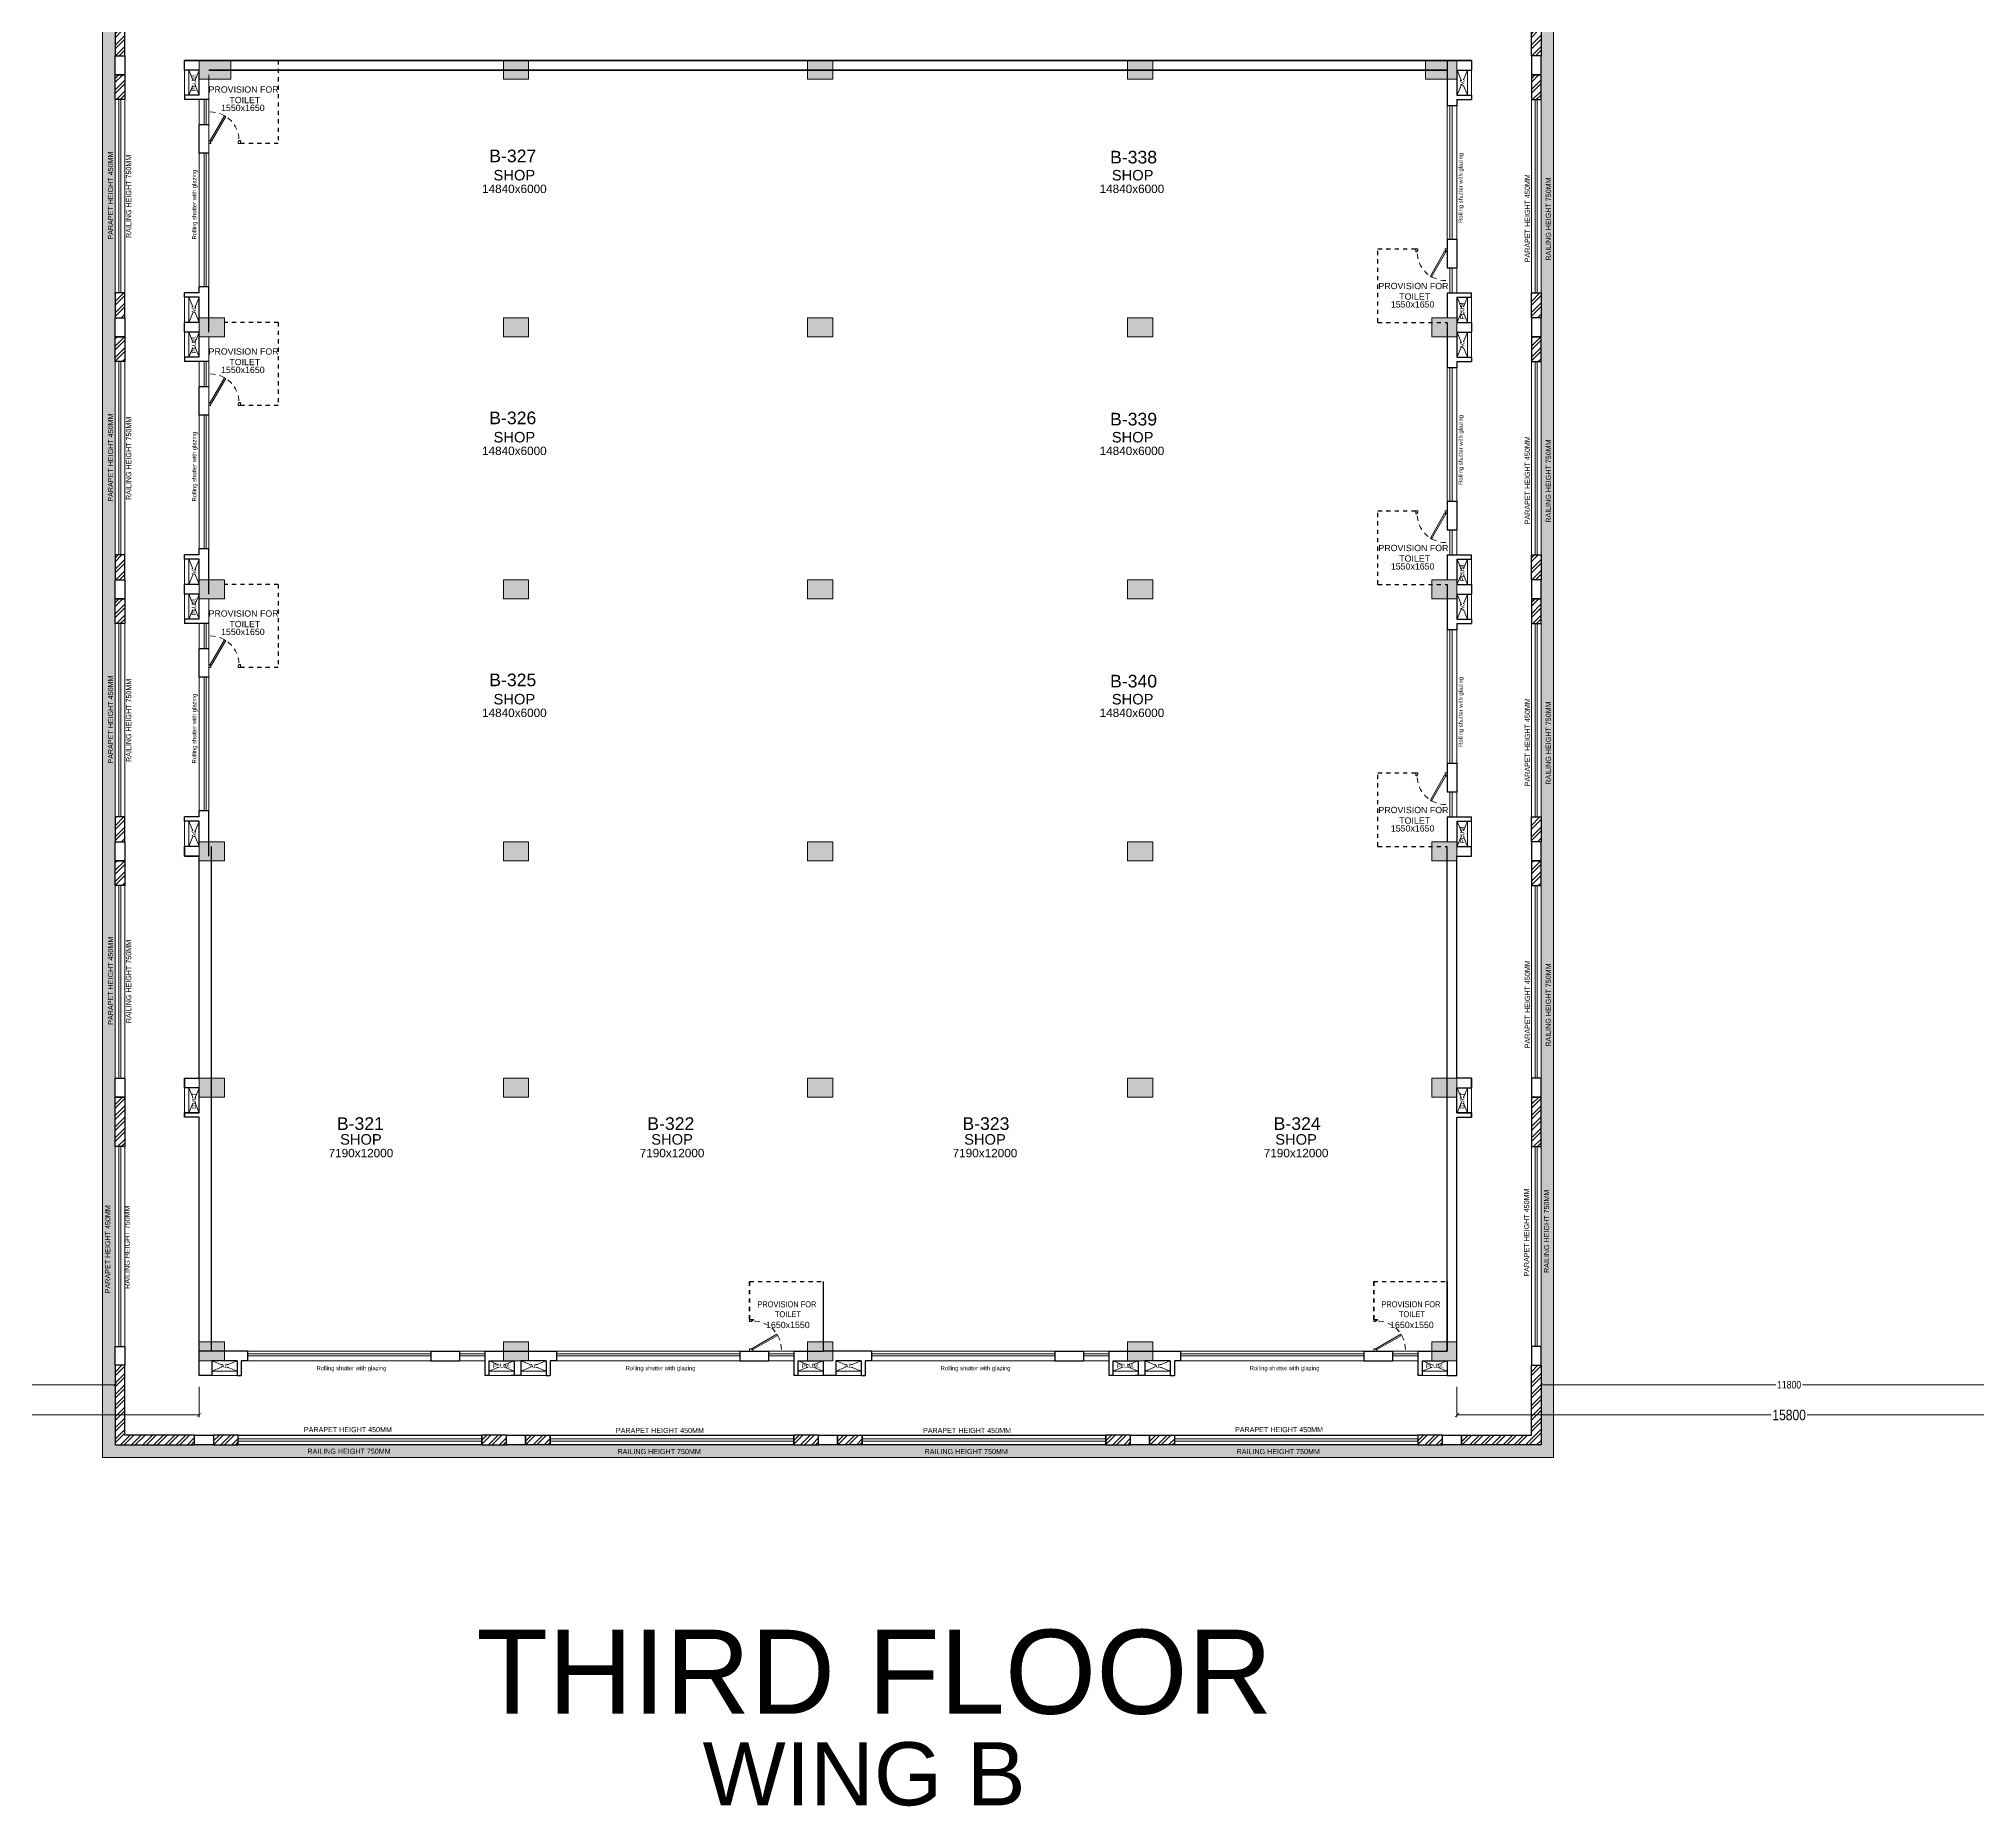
# Model space of a CAD drawing. Header units: metres. Extents: x 9819 to 10514, y 4405 to 4599.
# Drawn here: x 10421.59 to 10467.69, y 4508.04 to 4550.07 of the extents above; entities that cross this region are included whole.
import ezdxf
from ezdxf.enums import TextEntityAlignment as Align

# ---------------------------------------------------------------- set-up
doc = ezdxf.new("R2010")
doc.units = ezdxf.units.M
doc.header["$MEASUREMENT"] = 0
doc.header["$PDMODE"] = 35
doc.header["$PDSIZE"] = 0.3
doc.linetypes.add('DASHED2', pattern=[0.375, 0.25, -0.125])
doc.linetypes.add('HIDDEN', pattern=[0.375, 0.25, -0.125])
doc.layers.add('A_COL. NO', color=4, linetype='Continuous')
for name, color, linetype, lineweight in [('A_COMMENTS', 3, 'Continuous', 0), ('A_CONC', 1, 'Continuous', 30), ('A_DOOR-WIN', 23, 'Continuous', 9), ('A_DOTTED', 8, 'HIDDEN', 0), ('A_ELE 0.15', 252, 'Continuous', 15), ('A_EXT DIM', 7, 'Continuous', 5), ('A_GLAZE', 140, 'Continuous', 5), ('A_LEDGE', 252, 'Continuous', 15), ('A_SHOP NO.', 113, 'Continuous', 5), ('A_SILL 0.09', 9, 'Continuous', 9), ('A_SILL 0.25', 25, 'Continuous', 15), ('A_SILL 0.25-RefEdit0', 25, 'Continuous', 15), ('A_TEXT', 7, 'Continuous', 5), ('A_WALL', 7, 'Continuous', 30), ('A_Wall Hatch', 8, 'Continuous', 5), ('COLUMN-FINAL', 210, 'Continuous', 20), ('Doorline', 251, 'DASHED2', 13)]:
    doc.layers.add(name, color=color, linetype=linetype, lineweight=lineweight)
doc.layers.get('A_COL. NO').off()
doc.styles.add('A', font='ARIALN.TTF')
doc.styles.get("Standard").update_dxf_attribs({"font": 'arial.ttf'})
doc.dimstyles.new('DIM IN MM', dxfattribs={"dimtxt": 0.18, "dimasz": 0.075, "dimexe": 0.05, "dimexo": 0.05, "dimgap": 0.05, "dimtad": 0, "dimdec": 0, "dimlfac": 1000, "dimzin": 3, "dimdsep": 46, "dimtxsty": 'A', "dimblk1": 'ARCHTICK', "dimblk2": 'ARCHTICK', "dimsah": 1, "dimcen": 0, "dimclrd": 256, "dimclre": 256, "dimclrt": 256, "dimadec": 0, "dimazin": 0, "dimtfac": 1, "dimtdec": 0, "dimtofl": 0, "dimtmove": 1, "dimatfit": 3, "dimfxl": 1, "dimtolj": 1, "dimtzin": 0, "dimlwd": -1, "dimlwe": -1, "dimarcsym": 0})
doc.dimstyles.new('DIM IN MM LARGE', dxfattribs={"dimtxt": 0.25, "dimasz": 0.1, "dimexe": 0.05, "dimexo": 0.05, "dimgap": 0.05, "dimtad": 0, "dimdec": 0, "dimlfac": 1000, "dimzin": 3, "dimdsep": 46, "dimtxsty": 'A', "dimblk1": 'ARCHTICK', "dimblk2": 'ARCHTICK', "dimsah": 1, "dimcen": 0, "dimclrd": 256, "dimclre": 256, "dimclrt": 256, "dimadec": 0, "dimazin": 0, "dimtfac": 1, "dimtdec": 0, "dimtofl": 0, "dimtmove": 2, "dimatfit": 3, "dimfxl": 1, "dimtolj": 1, "dimtzin": 0, "dimlwd": -1, "dimlwe": -1, "dimarcsym": 0})

# ---------------------------------------------------------------- blocks, each defined once
blk = doc.blocks.new('D 750')
at = {"layer": 'A_DOOR-WIN'}
for points in [[(-0.372, 0.665), (-0.035, 0.075), (-0.063, 0.059), (-0.4, 0.649)], [(-0.75, 0.075), (-0.75, 0), (-0.7, 0), (-0.7, 0.043), (-0.715, 0.043), (-0.715, 0.075)], [(0, 0.075), (0, 0), (-0.05, 0), (-0.05, 0.043), (-0.035, 0.043), (-0.035, 0.075)]]:
    blk.add_lwpolyline(points, close=True, dxfattribs=at)
at = {"layer": 'Doorline', "ltscale": 0.5}
blk.add_arc((-0.035, 0.075), 0.68, 90, 180, dxfattribs=at)
blk = doc.blocks.new('Typical shops 3rd')
at = {"layer": 'A_DOOR-WIN'}
for p, q in [((30.095, -1.08), (30.095, -4.25)), ((30.145, -1.08), (30.145, -4.25)), ((0.465, -5.38), (0.465, -2.21)), ((0.515, -5.38), (0.515, -2.21))]:
    blk.add_line(p, q, dxfattribs=at)
at = {"layer": 'A_DOTTED'}
for p, q in [((0.1, -0.83), (0.35, -0.23)), ((0.1, -0.23), (0.35, -0.83)), ((30.51, -0.23), (30.26, -0.83)), ((30.51, -0.83), (30.26, -0.23)), ((0.1, -6.23), (0.35, -5.63)), ((0.1, -5.63), (0.35, -6.23)), ((30.51, -5.63), (30.26, -6.23)), ((30.51, -6.23), (30.26, -5.63))]:
    blk.add_line(p, q, dxfattribs=at)
at = {"layer": 'A_GLAZE'}
for p, q in [((0.465, -1.53), (0.465, -0.93)), ((0.515, -1.53), (0.515, -0.93)), ((30.095, -4.93), (30.095, -5.53)), ((30.145, -4.93), (30.145, -5.53))]:
    blk.add_line(p, q, dxfattribs=at)
at = {"layer": 'A_LEDGE'}
for p, q in [((0, -0.83), (0, -0.23)), ((0.1, -0.83), (0.1, -0.23)), ((30.51, -0.83), (30.51, -0.23)), ((30.61, -0.83), (30.61, -0.23)), ((0, -5.63), (0, -6.23)), ((0.1, -5.63), (0.1, -6.23)), ((30.51, -5.63), (30.51, -6.23)), ((30.61, -5.63), (30.61, -6.23))]:
    blk.add_line(p, q, dxfattribs=at)
at = {"layer": 'A_SILL 0.09'}
for p, q in [((0.58, -0.34), (0.58, -5.38)), ((0.35, -1.53), (0.35, -0.93)), ((30.03, -4.25), (30.03, -1.08)), ((30.26, -1.08), (30.26, -4.25)), ((0.35, -5.38), (0.35, -2.21)), ((30.26, -4.93), (30.26, -5.53))]:
    blk.add_line(p, q, dxfattribs=at)
at = {"layer": 'A_WALL'}
for p, q in [((0, -0.23), (0, 0)), ((30.03, 0), (30.03, -1.08)), ((30.61, 0), (30.61, -0.23)), ((0.35, -0.23), (0, -0.23)), ((0.35, -0.83), (0.35, -0.23)), ((30.26, -0.23), (30.61, -0.23)), ((30.26, -0.23), (30.26, -0.83)), ((0.35, -0.83), (0, -0.83)), ((0, -0.83), (0, -0.93)), ((30.26, -0.83), (30.61, -0.83)), ((30.61, -0.83), (30.61, -0.93)), ((0.58, -0.93), (0, -0.93)), ((30.26, -1.08), (30.03, -1.08)), ((30.26, -0.93), (30.61, -0.93)), ((30.26, -0.93), (30.26, -1.08)), ((0.35, -2.21), (0.35, -1.53)), ((0.58, -1.53), (0.35, -1.53)), ((0.58, -2.21), (0.35, -2.21)), ((30.03, -4.25), (30.03, -4.93)), ((30.03, -4.25), (30.26, -4.25)), ((30.26, -4.25), (30.26, -4.93)), ((30.03, -4.93), (30.26, -4.93)), ((0.35, -5.53), (0, -5.53)), ((0, -5.63), (0, -5.53)), ((0.35, -5.38), (0.58, -5.38)), ((0.35, -5.53), (0.35, -5.38)), ((0.58, -6.46), (0.58, -5.38)), ((30.03, -5.53), (30.61, -5.53)), ((30.03, -5.53), (30.03, -6.13)), ((30.61, -5.63), (30.61, -5.53)), ((0.35, -5.63), (0, -5.63)), ((0.35, -6.23), (0.35, -5.63)), ((30.26, -5.63), (30.26, -6.23)), ((30.26, -5.63), (30.61, -5.63)), ((0.35, -6.23), (0, -6.23)), ((30.26, -6.23), (30.61, -6.23))]:
    blk.add_line(p, q, dxfattribs=at)
at = {"layer": 'A_WALL', "color": 252, "linetype": 'DASHED2', "ltscale": 0.3, "true_color": 0x939598}
for p, q in [((2.23, 0), (0.95, 0)), ((28.38, -6.23), (30.03, -6.23))]:
    blk.add_line(p, q, dxfattribs=at)
for points in [[(2.23, 0), (2.23, -1.98), (1.33, -1.98)], [(28.38, -6.23), (28.38, -4.48), (29.28, -4.48)]]:
    blk.add_lwpolyline(points, dxfattribs=at)
at = {"layer": 'A_DOOR-WIN', "xscale": -1}
blk.add_blockref('D 750', (0.58, -1.98), dxfattribs=at)
at = {"layer": 'A_DOOR-WIN', "xscale": -1, "rotation": 180}
blk.add_blockref('D 750', (30.03, -4.48), dxfattribs=at)
at = {"layer": 'A_TEXT'}
for s, p in [('PLUM.', (0.274, -0.523)), ('AC', (30.436, -0.531)), ('Rolling shutter with glazing', (30.399, -3.034)), ('Rolling shutter with glazing', (0.282, -3.428)), ('AC', (0.274, -5.923)), ('PLUM.', (30.434, -5.936))]:
    blk.add_text(s, height=0.1, rotation=90, dxfattribs=at).set_placement(p, align=Align.CENTER)
for s, height, p in [('1550x1650', 0.15, (1.388, -1.205)), ('SHOP', 0.25, (7.845, -2.855)), ('SHOP', 0.25, (22.548, -2.855)), ('14840x6000', 0.2, (7.845, -3.155)), ('14840x6000', 0.2, (22.531, -3.155)), ('1550x1650', 0.15, (29.207, -5.877))]:
    blk.add_text(s, height=height, dxfattribs=at).set_placement(p, align=Align.CENTER)
at = {"layer": 'A_TEXT', "char_height": 0.15, "width": 1.97366, "attachment_point": 1}
for insert in [(0.419, -0.618), (28.239, -5.29)]:
    blk.add_mtext('\\pxqc;PROVISION FOR\\P TOILET ', dxfattribs=dict(at, insert=insert))
blk = doc.blocks.new('_ARCHTICK')
at = {"color": 0, "linetype": 'ByBlock', "const_width": 0.15}
blk.add_lwpolyline([(-0.5, -0.5), (0.5, 0.5)], dxfattribs=at)
blk = doc.blocks.new('*D1568')
at = {"layer": 'A_EXT DIM', "transparency": 16777216}
for p, q in [((10411.606, 4518.234), (10411.606, 4518.012)), ((10411.606, 4518.062), (10417.186, 4518.062)), ((10423.406, 4518.062), (10417.827, 4518.062)), ((10423.406, 4518.234), (10423.406, 4518.012))]:
    blk.add_line(p, q, dxfattribs=at)
at = {"layer": 'Defpoints', "color": 0, "transparency": 16777216}
for p in [(10411.606, 4518.284), (10423.406, 4518.284), (10423.406, 4518.062)]:
    blk.add_point(p, dxfattribs=at)
at = {"layer": 'A_EXT DIM', "transparency": 16777216, "xscale": 0.075, "yscale": 0.075, "zscale": 0.075, "rotation": 180}
blk.add_blockref('_ARCHTICK', (10411.606, 4518.062), dxfattribs=at)
at = {"layer": 'A_EXT DIM', "transparency": 16777216, "xscale": 0.075, "yscale": 0.075, "zscale": 0.075}
blk.add_blockref('_ARCHTICK', (10423.406, 4518.062), dxfattribs=at)
at = {"layer": 'A_EXT DIM', "transparency": 16777216, "insert": (10417.506, 4518.062), "char_height": 0.18, "attachment_point": 5, "style": 'A'}
blk.add_mtext('\\A1;11800', dxfattribs=at)
blk = doc.blocks.new('*D1569')
at = {"layer": 'A_EXT DIM', "transparency": 16777216}
for p, q in [((10457.316, 4518.234), (10457.316, 4518.012)), ((10457.316, 4518.062), (10462.896, 4518.062)), ((10469.116, 4518.062), (10463.537, 4518.062)), ((10469.116, 4518.234), (10469.116, 4518.012))]:
    blk.add_line(p, q, dxfattribs=at)
at = {"layer": 'Defpoints', "color": 0, "transparency": 16777216}
for p in [(10457.316, 4518.284), (10469.116, 4518.284), (10469.116, 4518.062)]:
    blk.add_point(p, dxfattribs=at)
at = {"layer": 'A_EXT DIM', "transparency": 16777216, "xscale": 0.075, "yscale": 0.075, "zscale": 0.075, "rotation": 180}
blk.add_blockref('_ARCHTICK', (10457.316, 4518.062), dxfattribs=at)
at = {"layer": 'A_EXT DIM', "transparency": 16777216, "xscale": 0.075, "yscale": 0.075, "zscale": 0.075}
blk.add_blockref('_ARCHTICK', (10469.116, 4518.062), dxfattribs=at)
at = {"layer": 'A_EXT DIM', "transparency": 16777216, "insert": (10463.216, 4518.062), "char_height": 0.18, "attachment_point": 5, "style": 'A'}
blk.add_mtext('\\A1;11800', dxfattribs=at)
blk = doc.blocks.new('*D1576')
at = {"layer": 'A_EXT DIM', "transparency": 16777216}
for p, q in [((10409.606, 4518.012), (10409.606, 4517.293)), ((10425.406, 4518.012), (10425.406, 4517.293)), ((10409.606, 4517.343), (10417.08, 4517.343)), ((10425.406, 4517.343), (10417.932, 4517.343))]:
    blk.add_line(p, q, dxfattribs=at)
at = {"layer": 'Defpoints', "color": 0, "transparency": 16777216}
for p in [(10409.606, 4518.062), (10425.406, 4518.062), (10425.406, 4517.343)]:
    blk.add_point(p, dxfattribs=at)
at = {"layer": 'A_EXT DIM', "transparency": 16777216, "xscale": 0.1, "yscale": 0.1, "zscale": 0.1, "rotation": 180}
blk.add_blockref('_ARCHTICK', (10409.606, 4517.343), dxfattribs=at)
at = {"layer": 'A_EXT DIM', "transparency": 16777216, "xscale": 0.1, "yscale": 0.1, "zscale": 0.1}
blk.add_blockref('_ARCHTICK', (10425.406, 4517.343), dxfattribs=at)
at = {"layer": 'A_EXT DIM', "transparency": 16777216, "insert": (10417.506, 4517.343), "char_height": 0.25, "attachment_point": 5, "style": 'A'}
blk.add_mtext('\\A1;15800', dxfattribs=at)
blk = doc.blocks.new('*D1577')
at = {"layer": 'A_EXT DIM', "transparency": 16777216}
for p, q in [((10455.316, 4518.012), (10455.316, 4517.293)), ((10471.116, 4518.012), (10471.116, 4517.293)), ((10455.316, 4517.343), (10462.79, 4517.343)), ((10471.116, 4517.343), (10463.642, 4517.343))]:
    blk.add_line(p, q, dxfattribs=at)
at = {"layer": 'Defpoints', "color": 0, "transparency": 16777216}
for p in [(10455.316, 4518.062), (10471.116, 4518.062), (10471.116, 4517.343)]:
    blk.add_point(p, dxfattribs=at)
at = {"layer": 'A_EXT DIM', "transparency": 16777216, "xscale": 0.1, "yscale": 0.1, "zscale": 0.1, "rotation": 180}
blk.add_blockref('_ARCHTICK', (10455.316, 4517.343), dxfattribs=at)
at = {"layer": 'A_EXT DIM', "transparency": 16777216, "xscale": 0.1, "yscale": 0.1, "zscale": 0.1}
blk.add_blockref('_ARCHTICK', (10471.116, 4517.343), dxfattribs=at)
at = {"layer": 'A_EXT DIM', "transparency": 16777216, "insert": (10463.216, 4517.343), "char_height": 0.25, "attachment_point": 5, "style": 'A'}
blk.add_mtext('\\A1;15800', dxfattribs=at)
blk = doc.blocks.new('Balcony projections')
at = {"transparency": 33554493}
h = blk.add_hatch(color=256, dxfattribs=at)
h.dxf.hatch_style = 1
h.paths.add_polyline_path([(-0.53, -72.15), (33.98, -72.15), (33.98, 0.53), (-0.53, 0.53)])
h.paths.add_polyline_path([(-0.23, -71.85), (33.68, -71.85), (33.68, 0.23), (-0.23, 0.23)], flags=16)
at = {"lineweight": 30, "true_color": 0x636466}
h = blk.add_hatch(dxfattribs=at)
h.set_pattern_fill('ANSI32', color=251, scale=0.5)
h.set_pattern_definition([(45, (-9876.61707, -4400.77705), (-0.1325825215, 0.1325825215), []), (45, (-9876.52869, -4400.77705), (-0.1325825215, 0.1325825215), [])])
h.paths.add_polyline_path([(31.79, 0.23), (31.79, 0), (33.45, 0), (33.45, -1.66), (33.68, -1.66), (33.68, 0.23)])
h.paths.add_polyline_path([(33.68, -2.7), (33.68, -2.11), (33.45, -2.11), (33.45, -2.7)])
h.paths.add_polyline_path([(33.68, -7.3), (33.68, -7.89), (33.45, -7.89), (33.45, -7.3)])
h.paths.add_polyline_path([(33.68, -8.93), (33.68, -8.34), (33.45, -8.34), (33.45, -8.93)])
h.paths.add_polyline_path([(33.68, -13.53), (33.68, -14.12), (33.45, -14.12), (33.45, -13.53)])
h.paths.add_polyline_path([(33.68, -15.16), (33.68, -14.57), (33.45, -14.57), (33.45, -15.16)])
h.paths.add_polyline_path([(33.68, -19.76), (33.68, -20.35), (33.45, -20.35), (33.45, -19.76)])
h.paths.add_polyline_path([(33.68, -21.39), (33.68, -20.8), (33.45, -20.8), (33.45, -21.39)])
h.paths.add_polyline_path([(33.68, -25.99), (33.68, -26.58), (33.45, -26.58), (33.45, -25.99)])
h.paths.add_polyline_path([(33.68, -27.62), (33.68, -27.03), (33.45, -27.03), (33.45, -27.62)])
h.paths.add_polyline_path([(33.68, -32.22), (33.68, -32.81), (33.45, -32.81), (33.45, -32.22)])
h.paths.add_polyline_path([(33.68, -33.85), (33.68, -33.26), (33.45, -33.26), (33.45, -33.85)])
h.paths.add_polyline_path([(33.68, -38.23), (33.68, -38.82), (33.45, -38.82), (33.45, -38.23)])
h.paths.add_polyline_path([(33.68, -39.86), (33.68, -39.27), (33.45, -39.27), (33.45, -39.86)])
h.paths.add_polyline_path([(33.68, -46.09), (33.68, -45.5), (33.45, -45.5), (33.45, -46.09)])
h.paths.add_polyline_path([(33.68, -44.46), (33.68, -45.05), (33.45, -45.05), (33.45, -44.46)])
h.paths.add_polyline_path([(33.68, -50.69), (33.68, -51.28), (33.45, -51.28), (33.45, -50.69)])
h.paths.add_polyline_path([(33.68, -52.32), (33.68, -51.73), (33.45, -51.73), (33.45, -52.32)])
h.paths.add_polyline_path([(33.68, -58.55), (33.68, -57.96), (33.45, -57.96), (33.45, -58.55)])
h.paths.add_polyline_path([(33.68, -56.92), (33.68, -57.51), (33.45, -57.51), (33.45, -56.92)])
h.paths.add_polyline_path([(33.68, -64.76), (33.68, -63.58), (33.45, -63.58), (33.45, -64.76)])
h.paths.add_polyline_path([(31.79, -71.85), (31.79, -71.62), (33.45, -71.62), (33.45, -69.96), (33.68, -69.96), (33.68, -71.85)])
h.paths.add_polyline_path([(30.75, -71.85), (31.34, -71.85), (31.34, -71.62), (30.75, -71.62)])
h.paths.add_polyline_path([(24.96, -71.85), (24.37, -71.85), (24.37, -71.62), (24.96, -71.62)])
h.paths.add_polyline_path([(23.33, -71.85), (23.92, -71.85), (23.92, -71.62), (23.33, -71.62)])
h.paths.add_polyline_path([(8.49, -71.85), (9.08, -71.85), (9.08, -71.62), (8.49, -71.62)])
h.paths.add_polyline_path([(10.12, -71.85), (9.53, -71.85), (9.53, -71.62), (10.12, -71.62)])
h.paths.add_polyline_path([(15.91, -71.85), (16.5, -71.85), (16.5, -71.62), (15.91, -71.62)])
h.paths.add_polyline_path([(17.54, -71.85), (16.95, -71.85), (16.95, -71.62), (17.54, -71.62)])
h.paths.add_polyline_path([(1.66, -71.85), (1.66, -71.62), (0, -71.62), (0, -69.96), (-0.23, -69.96), (-0.23, -71.85)])
h.paths.add_polyline_path([(2.11, -71.85), (2.7, -71.85), (2.7, -71.62), (2.11, -71.62)])
h.paths.add_polyline_path([(-0.23, -64.76), (-0.23, -63.58), (0, -63.58), (0, -64.76)])
h.paths.add_polyline_path([(-0.23, -58.55), (-0.23, -57.96), (0, -57.96), (0, -58.55)])
h.paths.add_polyline_path([(-0.23, -56.92), (-0.23, -57.51), (0, -57.51), (0, -56.92)])
h.paths.add_polyline_path([(-0.23, -52.32), (-0.23, -51.73), (0, -51.73), (0, -52.32)])
h.paths.add_polyline_path([(-0.23, -50.69), (-0.23, -51.28), (0, -51.28), (0, -50.69)])
h.paths.add_polyline_path([(-0.23, -46.09), (-0.23, -45.5), (0, -45.5), (0, -46.09)])
h.paths.add_polyline_path([(-0.23, -44.46), (-0.23, -45.05), (0, -45.05), (0, -44.46)])
h.paths.add_polyline_path([(-0.23, -39.86), (-0.23, -39.27), (0, -39.27), (0, -39.86)])
h.paths.add_polyline_path([(-0.23, -38.23), (-0.23, -38.82), (0, -38.82), (0, -38.23)])
h.paths.add_polyline_path([(-0.23, -33.85), (-0.23, -33.26), (0, -33.26), (0, -33.85)])
h.paths.add_polyline_path([(-0.23, -32.22), (-0.23, -32.81), (0, -32.81), (0, -32.22)])
h.paths.add_polyline_path([(-0.23, -27.62), (-0.23, -27.03), (0, -27.03), (0, -27.62)])
h.paths.add_polyline_path([(-0.23, -25.99), (-0.23, -26.58), (0, -26.58), (0, -25.99)])
h.paths.add_polyline_path([(-0.23, -21.39), (-0.23, -20.8), (0, -20.8), (0, -21.39)])
h.paths.add_polyline_path([(-0.23, -19.76), (-0.23, -20.35), (0, -20.35), (0, -19.76)])
h.paths.add_polyline_path([(-0.23, -15.16), (-0.23, -14.57), (0, -14.57), (0, -15.16)])
h.paths.add_polyline_path([(-0.23, -13.53), (-0.23, -14.12), (0, -14.12), (0, -13.53)])
h.paths.add_polyline_path([(-0.23, -8.93), (-0.23, -8.34), (0, -8.34), (0, -8.93)])
h.paths.add_polyline_path([(-0.23, -7.3), (-0.23, -7.89), (0, -7.89), (0, -7.3)])
h.paths.add_polyline_path([(-0.23, -2.7), (-0.23, -2.11), (0, -2.11), (0, -2.7)])
h.paths.add_polyline_path([(1.66, 0.23), (1.66, 0), (0, 0), (0, -1.66), (-0.23, -1.66), (-0.23, 0.23)])
at = {"layer": 'A_CONC'}
for points in [[(-0.23, -38.82), (0, -38.82), (0, -39.27), (-0.23, -39.27)], [(33.68, -38.82), (33.45, -38.82), (33.45, -39.27), (33.68, -39.27)], [(-0.23, -45.05), (0, -45.05), (0, -45.5), (-0.23, -45.5)], [(33.68, -45.05), (33.45, -45.05), (33.45, -45.5), (33.68, -45.5)], [(-0.23, -51.28), (0, -51.28), (0, -51.73), (-0.23, -51.73)], [(33.68, -51.28), (33.45, -51.28), (33.45, -51.73), (33.68, -51.73)], [(-0.23, -57.51), (0, -57.51), (0, -57.96), (-0.23, -57.96)], [(33.68, -57.51), (33.45, -57.51), (33.45, -57.96), (33.68, -57.96)], [(-0.23, -63.13), (0, -63.13), (0, -63.58), (-0.23, -63.58)], [(33.68, -63.13), (33.45, -63.13), (33.45, -63.58), (33.68, -63.58)], [(-0.23, -69.51), (0, -69.51), (0, -69.96), (-0.23, -69.96)], [(33.68, -69.51), (33.45, -69.51), (33.45, -69.96), (33.68, -69.96)], [(2.11, -71.62), (2.11, -71.85), (1.66, -71.85), (1.66, -71.62)], [(9.53, -71.62), (9.53, -71.85), (9.08, -71.85), (9.08, -71.62)], [(16.95, -71.62), (16.95, -71.85), (16.5, -71.85), (16.5, -71.62)], [(24.37, -71.62), (24.37, -71.85), (23.92, -71.85), (23.92, -71.62)], [(31.79, -71.62), (31.79, -71.85), (31.34, -71.85), (31.34, -71.62)]]:
    blk.add_lwpolyline(points, close=True, dxfattribs=at)
at = {"layer": 'A_ELE 0.15', "color": 7, "true_color": 0xffffff}
blk.add_lwpolyline([(-0.53, -33.85), (-0.53, -72.15), (33.98, -72.15), (33.98, -33.85)], dxfattribs=at)
at = {"layer": 'A_GLAZE', "elevation": 0}
for points in [[(-0.14, -44.46), (-0.09, -44.46), (-0.09, -39.86), (-0.14, -39.86)], [(33.54, -50.69), (33.59, -50.69), (33.59, -46.09), (33.54, -46.09)], [(33.54, -56.92), (33.59, -56.92), (33.59, -52.32), (33.54, -52.32)], [(-0.14, -63.13), (-0.09, -63.13), (-0.09, -58.55), (-0.14, -58.55)]]:
    blk.add_lwpolyline(points, close=True, dxfattribs=at)
at = {"layer": 'A_GLAZE'}
for points in [[(33.54, -44.46), (33.59, -44.46), (33.59, -39.86), (33.54, -39.86)], [(-0.14, -50.69), (-0.09, -50.69), (-0.09, -46.09), (-0.14, -46.09)], [(-0.14, -56.92), (-0.09, -56.92), (-0.09, -52.32), (-0.14, -52.32)], [(33.54, -63.13), (33.59, -63.13), (33.59, -58.55), (33.54, -58.55)], [(-0.14, -69.51), (-0.09, -69.51), (-0.09, -64.76), (-0.14, -64.76)], [(33.54, -69.51), (33.59, -69.51), (33.59, -64.76), (33.54, -64.76)], [(2.7, -71.71), (2.7, -71.76), (8.49, -71.76), (8.49, -71.71)], [(10.12, -71.71), (10.12, -71.76), (15.91, -71.76), (15.91, -71.71)], [(17.54, -71.71), (17.54, -71.76), (23.33, -71.76), (23.33, -71.71)], [(24.96, -71.71), (24.96, -71.76), (30.75, -71.76), (30.75, -71.71)]]:
    blk.add_lwpolyline(points, close=True, dxfattribs=at)
at = {"layer": 'A_SILL 0.25', "lineweight": 0}
for points in [[(-0.23, -44.46), (0, -44.46), (0, -39.86), (-0.23, -39.86)], [(33.68, -44.46), (33.45, -44.46), (33.45, -39.86), (33.68, -39.86)], [(-0.23, -69.51), (0, -69.51), (0, -64.76), (-0.23, -64.76)], [(33.68, -69.51), (33.45, -69.51), (33.45, -64.76), (33.68, -64.76)]]:
    blk.add_lwpolyline(points, close=True, dxfattribs=at)
at = {"layer": 'A_SILL 0.25', "lineweight": 0, "elevation": 0}
for points in [[(-0.23, -50.69), (0, -50.69), (0, -46.09), (-0.23, -46.09)], [(33.68, -50.69), (33.45, -50.69), (33.45, -46.09), (33.68, -46.09)], [(-0.23, -56.92), (0, -56.92), (0, -52.32), (-0.23, -52.32)], [(33.68, -56.92), (33.45, -56.92), (33.45, -52.32), (33.68, -52.32)], [(-0.23, -63.13), (0, -63.13), (0, -58.55), (-0.23, -58.55)], [(33.68, -63.13), (33.45, -63.13), (33.45, -58.55), (33.68, -58.55)]]:
    blk.add_lwpolyline(points, close=True, dxfattribs=at)
at = {"layer": 'A_SILL 0.25', "lineweight": 25}
for points in [[(2.7, -71.62), (8.48, -71.62), (8.48, -71.85), (2.7, -71.85)], [(10.12, -71.62), (15.9, -71.62), (15.9, -71.85), (10.12, -71.85)], [(17.54, -71.62), (23.32, -71.62), (23.32, -71.85), (17.54, -71.85)], [(24.97, -71.62), (30.75, -71.62), (30.75, -71.85), (24.97, -71.85)]]:
    blk.add_lwpolyline(points, close=True, dxfattribs=at)
at = {"layer": 'A_SILL 0.25-RefEdit0', "color": 32, "true_color": 0xcd6928}
blk.add_lwpolyline([(-0.23, -38.23), (-0.23, -71.85), (33.68, -71.85), (33.68, -38.23)], dxfattribs=at)
at = {"layer": 'A_TEXT', "color": 32, "true_color": 0xcd6928}
for p, q in [((-0.23, -44.46), (-0.23, -39.86)), ((0, -39.86), (0, -44.46)), ((33.45, -44.46), (33.45, -39.86)), ((33.68, -39.86), (33.68, -44.46)), ((-0.23, -50.69), (-0.23, -46.09)), ((0, -46.09), (0, -50.69)), ((33.45, -50.69), (33.45, -46.09)), ((33.68, -46.09), (33.68, -50.69)), ((-0.23, -56.92), (-0.23, -52.32)), ((0, -52.32), (0, -56.92)), ((33.45, -56.92), (33.45, -52.32)), ((33.68, -52.32), (33.68, -56.92)), ((-0.23, -63.13), (-0.23, -58.55)), ((0, -58.55), (0, -63.13)), ((33.45, -63.13), (33.45, -58.55)), ((33.68, -58.55), (33.68, -63.13)), ((-0.23, -64.76), (-0.23, -69.51)), ((0, -69.51), (0, -64.76)), ((33.45, -69.51), (33.45, -64.76)), ((33.68, -64.76), (33.68, -69.51)), ((2.7, -71.62), (8.49, -71.62)), ((8.49, -71.85), (2.7, -71.85)), ((10.12, -71.62), (15.91, -71.62)), ((15.91, -71.85), (10.12, -71.85)), ((17.54, -71.62), (23.33, -71.62)), ((23.33, -71.85), (17.54, -71.85)), ((24.96, -71.62), (30.75, -71.62)), ((30.75, -71.85), (24.96, -71.85))]:
    blk.add_line(p, q, dxfattribs=at)
at = {"layer": 'A_WALL'}
for points in [[(-0.23, -38.23), (-0.23, -38.82), (0, -38.82), (0, -38.23)], [(33.68, -38.23), (33.68, -38.82), (33.45, -38.82), (33.45, -38.23)], [(-0.23, -39.86), (-0.23, -39.27), (0, -39.27), (0, -39.86)], [(33.68, -39.86), (33.68, -39.27), (33.45, -39.27), (33.45, -39.86)], [(-0.23, -44.46), (-0.23, -45.05), (0, -45.05), (0, -44.46)], [(33.68, -44.46), (33.68, -45.05), (33.45, -45.05), (33.45, -44.46)], [(-0.23, -46.09), (-0.23, -45.5), (0, -45.5), (0, -46.09)], [(33.68, -46.09), (33.68, -45.5), (33.45, -45.5), (33.45, -46.09)], [(-0.23, -50.69), (-0.23, -51.28), (0, -51.28), (0, -50.69)], [(33.68, -50.69), (33.68, -51.28), (33.45, -51.28), (33.45, -50.69)], [(-0.23, -52.32), (-0.23, -51.73), (0, -51.73), (0, -52.32)], [(33.68, -52.32), (33.68, -51.73), (33.45, -51.73), (33.45, -52.32)], [(-0.23, -56.92), (-0.23, -57.51), (0, -57.51), (0, -56.92)], [(33.68, -56.92), (33.68, -57.51), (33.45, -57.51), (33.45, -56.92)], [(-0.23, -58.55), (-0.23, -57.96), (0, -57.96), (0, -58.55)], [(33.68, -58.55), (33.68, -57.96), (33.45, -57.96), (33.45, -58.55)], [(-0.23, -64.76), (-0.23, -63.58), (0, -63.58), (0, -64.76)], [(33.68, -64.76), (33.68, -63.58), (33.45, -63.58), (33.45, -64.76)], [(1.66, -71.85), (1.66, -71.62), (0, -71.62), (0, -69.96), (-0.23, -69.96), (-0.23, -71.85)], [(31.79, -71.85), (31.79, -71.62), (33.45, -71.62), (33.45, -69.96), (33.68, -69.96), (33.68, -71.85)], [(2.11, -71.85), (2.7, -71.85), (2.7, -71.62), (2.11, -71.62)], [(8.49, -71.85), (9.08, -71.85), (9.08, -71.62), (8.49, -71.62)], [(10.12, -71.85), (9.53, -71.85), (9.53, -71.62), (10.12, -71.62)], [(15.91, -71.85), (16.5, -71.85), (16.5, -71.62), (15.91, -71.62)], [(17.54, -71.85), (16.95, -71.85), (16.95, -71.62), (17.54, -71.62)], [(23.33, -71.85), (23.92, -71.85), (23.92, -71.62), (23.33, -71.62)], [(24.96, -71.85), (24.37, -71.85), (24.37, -71.62), (24.96, -71.62)], [(30.75, -71.85), (31.34, -71.85), (31.34, -71.62), (30.75, -71.62)]]:
    blk.add_lwpolyline(points, close=True, dxfattribs=at)
at = {"layer": 'A_TEXT', "color": 32, "true_color": 0xcd6928, "char_height": 0.1215, "attachment_point": 1, "rotation": 90}
for insert in [(-0.399, -43.192), (33.294, -43.732), (-0.399, -49.422), (33.294, -49.962), (-0.399, -55.652), (33.294, -56.192), (-0.399, -61.862), (33.294, -62.422), (33.278, -67.851), (-0.466, -68.247)]:
    blk.add_mtext_dynamic_manual_height_columns('PARAPET HEIGHT 450MM', width=3.42392, gutter_width=0.931, heights=[0], dxfattribs=dict(at, insert=insert))
at = {"layer": 'A_TEXT', "color": 4, "char_height": 0.1215, "attachment_point": 1, "rotation": 90}
for insert in [(0.033, -43.154), (33.793, -43.694), (0.033, -49.384), (33.793, -49.924), (0.033, -55.614), (33.793, -56.154), (0.033, -61.824), (33.793, -62.384), (33.751, -67.764), (-0.003, -68.141)]:
    blk.add_mtext_dynamic_manual_height_columns('RAILING HEIGHT 750MM', width=3.42392, gutter_width=0.931, heights=[0], dxfattribs=dict(at, insert=insert))
at = {"layer": 'A_TEXT', "color": 32, "true_color": 0xcd6928, "char_height": 0.12151, "attachment_point": 1}
for insert in [(4.26, -71.428), (11.68, -71.449), (18.983, -71.449), (26.403, -71.428)]:
    blk.add_mtext_dynamic_manual_height_columns('PARAPET HEIGHT 450MM', width=3.42392, gutter_width=0.931, heights=[0], dxfattribs=dict(at, insert=insert))
at = {"layer": 'A_TEXT', "color": 4, "char_height": 0.12151, "attachment_point": 1}
for width, gutter_width, insert in [(2.23382, 0.608, (4.343, -71.943)), (3.42392, 0.931, (11.719, -71.949)), (3.42392, 0.931, (19.021, -71.949)), (3.42392, 0.931, (26.441, -71.949))]:
    blk.add_mtext_dynamic_manual_height_columns('RAILING HEIGHT 750MM', width=width, gutter_width=gutter_width, heights=[0], dxfattribs=dict(at, insert=insert))
blk = doc.blocks.new('WING-B REVISED COL.')
at = {"layer": 'COLUMN-FINAL'}
for color, points in [(4, [(5371.299, -8767.078), (5371.299, -8767.528), (5372.049, -8767.528), (5372.049, -8767.078)]), (1, [(5378.534, -8767.078), (5378.534, -8767.528), (5379.134, -8767.528), (5379.134, -8767.078)]), (3, [(5385.769, -8767.078), (5385.769, -8767.528), (5386.369, -8767.528), (5386.369, -8767.078)]), (1, [(5393.374, -8767.078), (5393.374, -8767.528), (5393.974, -8767.528), (5393.974, -8767.078)]), (4, [(5400.459, -8767.078), (5400.459, -8767.528), (5401.209, -8767.528), (5401.209, -8767.078)]), (1, [(5371.299, -8773.198), (5371.299, -8773.648), (5371.899, -8773.648), (5371.899, -8773.198)]), (3, [(5378.534, -8773.198), (5378.534, -8773.648), (5379.134, -8773.648), (5379.134, -8773.198)]), (3, [(5385.769, -8773.198), (5385.769, -8773.648), (5386.369, -8773.648), (5386.369, -8773.198)]), (3, [(5393.374, -8773.198), (5393.374, -8773.648), (5393.974, -8773.648), (5393.974, -8773.198)]), (1, [(5400.609, -8773.198), (5400.609, -8773.648), (5401.209, -8773.648), (5401.209, -8773.198)]), (1, [(5371.299, -8779.428), (5371.299, -8779.878), (5371.899, -8779.878), (5371.899, -8779.428)]), (3, [(5378.534, -8779.428), (5378.534, -8779.878), (5379.134, -8779.878), (5379.134, -8779.428)]), (3, [(5385.769, -8779.428), (5385.769, -8779.878), (5386.369, -8779.878), (5386.369, -8779.428)]), (3, [(5393.374, -8779.428), (5393.374, -8779.878), (5393.974, -8779.878), (5393.974, -8779.428)]), (1, [(5400.609, -8779.428), (5400.609, -8779.878), (5401.209, -8779.878), (5401.209, -8779.428)]), (1, [(5371.299, -8785.658), (5371.299, -8786.108), (5371.899, -8786.108), (5371.899, -8785.658)]), (3, [(5378.534, -8785.658), (5378.534, -8786.108), (5379.134, -8786.108), (5379.134, -8785.658)]), (3, [(5385.769, -8785.658), (5385.769, -8786.108), (5386.369, -8786.108), (5386.369, -8785.658)]), (3, [(5393.374, -8785.658), (5393.374, -8786.108), (5393.974, -8786.108), (5393.974, -8785.658)]), (1, [(5400.609, -8785.658), (5400.609, -8786.108), (5401.209, -8786.108), (5401.209, -8785.658)]), (1, [(5371.299, -8791.278), (5371.299, -8791.728), (5371.899, -8791.728), (5371.899, -8791.278)]), (3, [(5378.534, -8791.278), (5378.534, -8791.728), (5379.134, -8791.728), (5379.134, -8791.278)]), (3, [(5385.769, -8791.278), (5385.769, -8791.728), (5386.369, -8791.728), (5386.369, -8791.278)]), (3, [(5393.374, -8791.278), (5393.374, -8791.728), (5393.974, -8791.728), (5393.974, -8791.278)]), (3, [(5393.374, -8791.278), (5393.374, -8791.728), (5393.974, -8791.728), (5393.974, -8791.278)]), (1, [(5400.609, -8791.278), (5400.609, -8791.728), (5401.209, -8791.728), (5401.209, -8791.278)]), (1, [(5371.299, -8797.548), (5371.299, -8797.998), (5371.899, -8797.998), (5371.899, -8797.548)]), (3, [(5378.534, -8797.548), (5378.534, -8797.998), (5379.134, -8797.998), (5379.134, -8797.548)]), (3, [(5385.769, -8797.548), (5385.769, -8797.998), (5386.369, -8797.998), (5386.369, -8797.548)]), (3, [(5393.374, -8797.548), (5393.374, -8797.998), (5393.974, -8797.998), (5393.974, -8797.548)]), (3, [(5393.374, -8797.548), (5393.374, -8797.998), (5393.974, -8797.998), (5393.974, -8797.548)]), (1, [(5400.609, -8797.548), (5400.609, -8797.998), (5401.209, -8797.998), (5401.209, -8797.548)])]:
    blk.add_hatch(color=color, dxfattribs=at).paths.add_polyline_path(points)
at = {"layer": 'COLUMN-FINAL', "color": 4}
for points in [[(5371.299, -8767.078), (5371.299, -8767.528), (5372.049, -8767.528), (5372.049, -8767.078)], [(5400.459, -8767.078), (5400.459, -8767.528), (5401.209, -8767.528), (5401.209, -8767.078)]]:
    blk.add_lwpolyline(points, close=True, dxfattribs=at)
at = {"layer": 'COLUMN-FINAL', "color": 1}
for points in [[(5378.534, -8767.078), (5378.534, -8767.528), (5379.134, -8767.528), (5379.134, -8767.078)], [(5393.374, -8767.078), (5393.374, -8767.528), (5393.974, -8767.528), (5393.974, -8767.078)], [(5371.299, -8773.198), (5371.299, -8773.648), (5371.899, -8773.648), (5371.899, -8773.198)], [(5400.609, -8773.198), (5400.609, -8773.648), (5401.209, -8773.648), (5401.209, -8773.198)], [(5371.299, -8779.428), (5371.299, -8779.878), (5371.899, -8779.878), (5371.899, -8779.428)], [(5400.609, -8779.428), (5400.609, -8779.878), (5401.209, -8779.878), (5401.209, -8779.428)], [(5371.299, -8785.658), (5371.299, -8786.108), (5371.899, -8786.108), (5371.899, -8785.658)], [(5400.609, -8785.658), (5400.609, -8786.108), (5401.209, -8786.108), (5401.209, -8785.658)], [(5371.299, -8791.278), (5371.299, -8791.728), (5371.899, -8791.728), (5371.899, -8791.278)], [(5400.609, -8791.278), (5400.609, -8791.728), (5401.209, -8791.728), (5401.209, -8791.278)], [(5371.299, -8797.548), (5371.299, -8797.998), (5371.899, -8797.998), (5371.899, -8797.548)], [(5400.609, -8797.548), (5400.609, -8797.998), (5401.209, -8797.998), (5401.209, -8797.548)]]:
    blk.add_lwpolyline(points, close=True, dxfattribs=at)
at = {"layer": 'COLUMN-FINAL', "color": 3}
for points in [[(5385.769, -8767.078), (5385.769, -8767.528), (5386.369, -8767.528), (5386.369, -8767.078)], [(5378.534, -8773.198), (5378.534, -8773.648), (5379.134, -8773.648), (5379.134, -8773.198)], [(5385.769, -8773.198), (5385.769, -8773.648), (5386.369, -8773.648), (5386.369, -8773.198)], [(5393.374, -8773.198), (5393.374, -8773.648), (5393.974, -8773.648), (5393.974, -8773.198)], [(5378.534, -8779.428), (5378.534, -8779.878), (5379.134, -8779.878), (5379.134, -8779.428)], [(5385.769, -8779.428), (5385.769, -8779.878), (5386.369, -8779.878), (5386.369, -8779.428)], [(5393.374, -8779.428), (5393.374, -8779.878), (5393.974, -8779.878), (5393.974, -8779.428)], [(5378.534, -8785.658), (5378.534, -8786.108), (5379.134, -8786.108), (5379.134, -8785.658)], [(5385.769, -8785.658), (5385.769, -8786.108), (5386.369, -8786.108), (5386.369, -8785.658)], [(5393.374, -8785.658), (5393.374, -8786.108), (5393.974, -8786.108), (5393.974, -8785.658)], [(5378.534, -8791.278), (5378.534, -8791.728), (5379.134, -8791.728), (5379.134, -8791.278)], [(5385.769, -8791.278), (5385.769, -8791.728), (5386.369, -8791.728), (5386.369, -8791.278)], [(5393.374, -8791.278), (5393.374, -8791.728), (5393.974, -8791.728), (5393.974, -8791.278)], [(5393.374, -8791.278), (5393.374, -8791.728), (5393.974, -8791.728), (5393.974, -8791.278)], [(5378.534, -8797.548), (5378.534, -8797.998), (5379.134, -8797.998), (5379.134, -8797.548)], [(5385.769, -8797.548), (5385.769, -8797.998), (5386.369, -8797.998), (5386.369, -8797.548)], [(5393.374, -8797.548), (5393.374, -8797.998), (5393.974, -8797.998), (5393.974, -8797.548)], [(5393.374, -8797.548), (5393.374, -8797.998), (5393.974, -8797.998), (5393.974, -8797.548)]]:
    blk.add_lwpolyline(points, close=True, dxfattribs=at)
blk = doc.blocks.new('Front shops 2nd')
at = {"layer": 'A_DOOR-WIN'}
for p, q in [((-2.14, -11.835), (-6.5, -11.835)), ((-2.14, -11.885), (-6.5, -11.885)), ((5.21, -11.835), (0.85, -11.835)), ((5.21, -11.885), (0.85, -11.885))]:
    blk.add_line(p, q, dxfattribs=at)
at = {"layer": 'A_DOTTED'}
for p, q in [((-7.35, -12.25), (-6.75, -12)), ((-6.75, -12.25), (-7.35, -12)), ((-0.76, -12.25), (-0.16, -12)), ((-0.16, -12.25), (-0.76, -12)), ((0, -12.25), (0.6, -12)), ((0.6, -12.25), (0, -12)), ((6.59, -12.25), (7.19, -12)), ((7.19, -12.25), (6.59, -12))]:
    blk.add_line(p, q, dxfattribs=at)
at = {"layer": 'A_GLAZE'}
for p, q in [((-1.46, -11.835), (-0.86, -11.835)), ((-1.46, -11.885), (-0.86, -11.885)), ((5.89, -11.835), (6.49, -11.835)), ((5.89, -11.885), (6.49, -11.885))]:
    blk.add_line(p, q, dxfattribs=at)
at = {"layer": 'A_LEDGE'}
for p, q in [((-6.75, -12.25), (-7.35, -12.25)), ((-6.75, -12.35), (-7.35, -12.35)), ((-0.76, -12.25), (-0.16, -12.25)), ((-0.76, -12.35), (-0.16, -12.35)), ((0.6, -12.25), (0, -12.25)), ((0.6, -12.35), (0, -12.35)), ((6.59, -12.25), (7.19, -12.25)), ((6.59, -12.35), (7.19, -12.35))]:
    blk.add_line(p, q, dxfattribs=at)
at = {"layer": 'A_SILL 0.09'}
for p, q in [((-6.5, -11.77), (-2.14, -11.77)), ((-1.46, -11.77), (-0.86, -11.77)), ((0.85, -11.77), (5.21, -11.77)), ((5.89, -11.77), (6.49, -11.77)), ((-2.14, -12), (-6.5, -12)), ((-1.46, -12), (-0.86, -12)), ((5.21, -12), (0.85, -12)), ((5.89, -12), (6.49, -12))]:
    blk.add_line(p, q, dxfattribs=at)
at = {"layer": 'A_WALL', "color": 252, "linetype": 'DASHED2', "ltscale": 0.3, "true_color": 0x939598}
for p, q in [((5.44, -10.12), (5.44, -11.02)), ((5.44, -10.12), (7.19, -10.12)), ((7.19, -10.22), (7.19, -11.77))]:
    blk.add_line(p, q, dxfattribs=at)
at = {"layer": 'A_WALL'}
for p, q in [((5.44, -11.02), (5.54, -11.02)), ((-6.5, -11.77), (-7.65, -11.77)), ((-6.5, -11.77), (-6.5, -12)), ((-2.14, -11.77), (-1.46, -11.77)), ((-2.14, -11.77), (-2.14, -12)), ((-1.46, -11.77), (-1.46, -12)), ((-0.86, -11.77), (0.85, -11.77)), ((-0.86, -11.77), (-0.86, -12.35)), ((0.85, -11.77), (0.85, -12)), ((5.21, -11.77), (5.89, -11.77)), ((5.21, -11.77), (5.21, -12)), ((5.89, -11.77), (5.89, -12)), ((6.49, -11.77), (6.49, -12.35)), ((6.49, -11.77), (7.19, -11.77)), ((-7.35, -12.35), (-7.65, -12.35)), ((-6.75, -12), (-7.35, -12)), ((-7.35, -12), (-7.35, -12.35)), ((-6.75, -12), (-6.75, -12.35)), ((-6.75, -12.35), (-6.65, -12.35)), ((-6.5, -12), (-6.65, -12)), ((-6.65, -12), (-6.65, -12.35)), ((-2.14, -12), (-1.46, -12)), ((-0.76, -12.35), (-0.86, -12.35)), ((-0.76, -12), (-0.16, -12)), ((-0.76, -12), (-0.76, -12.35)), ((0, -12.35), (-0.23, -12.35)), ((-0.16, -12), (-0.16, -12.35)), ((0, -12), (0, -12.35)), ((0.6, -12), (0, -12)), ((0.6, -12), (0.6, -12.35)), ((0.6, -12.35), (0.7, -12.35)), ((0.85, -12), (0.7, -12)), ((0.7, -12), (0.7, -12.35)), ((5.21, -12), (5.89, -12)), ((6.59, -12.35), (6.49, -12.35)), ((6.59, -12), (6.59, -12.35)), ((6.59, -12), (7.19, -12)), ((7.19, -12), (7.19, -12.35))]:
    blk.add_line(p, q, dxfattribs=at)
at = {"layer": 'A_WALL', "color": 252, "linetype": 'DASHED2', "ltscale": 0.3, "true_color": 0x939598}
blk.add_lwpolyline([(5.44, -11.02), (5.44, -10.12), (7.19, -10.12), (7.19, -11.77)], dxfattribs=at)
at = {"layer": 'A_DOOR-WIN', "rotation": 270}
blk.add_blockref('D 750', (5.44, -11.77), dxfattribs=at)
at = {"insert": (5.339, -10.588), "char_height": 0.1411, "width": 1.97366, "attachment_point": 1, "style": 'A'}
blk.add_mtext('\\pxqc;PROVISION FOR\\P TOILET ', dxfattribs=at)
at = {"layer": 'A_TEXT'}
for s, height, p in [('SHOP', 0.25, (-3.804, -6.863)), ('SHOP', 0.25, (3.595, -6.863)), ('7190x12000', 0.2, (-3.804, -7.163)), ('7190x12000', 0.2, (3.595, -7.163)), ('1650x1550', 0.15, (6.349, -11.225)), ('AC', 0.1, (-7.043, -12.176)), ('Rolling shutter with glazing', 0.1, (-4.028, -12.227)), ('PLUM.', 0.1, (-0.453, -12.174)), ('AC', 0.1, (0.307, -12.176)), ('Rolling shutter with glazing', 0.1, (3.322, -12.227)), ('PLUM.', 0.1, (6.897, -12.174))]:
    blk.add_text(s, height=height, dxfattribs=at).set_placement(p, align=Align.CENTER)

msp = doc.modelspace()

# ---------------------------------------------------------------- linework, layer by layer
for p, q in [((10425.702, 4518.8644), (10425.702, 4530.8644)), ((10455.0862, 4518.8644), (10455.0862, 4530.8644))]:
    msp.add_line(p, q)
at = {"layer": 'A_COMMENTS'}
for points in [[(10425.1562, 4525.1244), (10425.4062, 4525.1244), (10425.4062, 4524.5244), (10425.1562, 4524.5244)], [(10455.5662, 4525.1244), (10455.3162, 4525.1244), (10455.3162, 4524.5244), (10455.5662, 4524.5244)]]:
    msp.add_lwpolyline(points, close=True, dxfattribs=at)
at = {"layer": 'A_DOTTED'}
for p, q in [((10425.1562, 4524.5244), (10425.4062, 4525.1244)), ((10425.1562, 4525.1244), (10425.4062, 4524.5244)), ((10455.5662, 4524.5244), (10455.3162, 4525.1244)), ((10455.5662, 4525.1244), (10455.3162, 4524.5244))]:
    msp.add_line(p, q, dxfattribs=at)
at = {"layer": 'A_LEDGE'}
for p, q in [((10425.0562, 4524.5244), (10425.0562, 4525.1244)), ((10425.1562, 4524.5244), (10425.1562, 4525.1244)), ((10455.5662, 4524.5244), (10455.5662, 4525.1244)), ((10455.6662, 4524.5244), (10455.6662, 4525.1244))]:
    msp.add_line(p, q, dxfattribs=at)
at = {"layer": 'A_SILL 0.25'}
for points in [[(10425.4062, 4588.7144), (10423.4062, 4588.7144), (10423.4062, 4516.6344), (10457.3162, 4516.6344), (10457.3162, 4588.7144), (10455.3162, 4588.7144)], [(10425.4062, 4588.4844), (10423.6362, 4588.4844), (10423.6362, 4516.8644), (10457.0862, 4516.8644), (10457.0862, 4588.4844), (10455.3162, 4588.4844)]]:
    msp.add_lwpolyline(points, dxfattribs=at)
at = {"layer": 'A_WALL'}
for p, q in [((10425.0562, 4525.3544), (10425.0562, 4525.1244)), ((10425.0562, 4525.3544), (10425.4062, 4525.3544)), ((10425.4062, 4525.1244), (10425.0562, 4525.1244)), ((10455.6662, 4525.3544), (10455.3162, 4525.3544)), ((10455.3162, 4525.1244), (10455.6662, 4525.1244)), ((10455.6662, 4525.3544), (10455.6662, 4525.1244)), ((10425.4062, 4524.5244), (10425.0562, 4524.5244)), ((10425.0562, 4524.5244), (10425.0562, 4524.4244)), ((10455.3162, 4524.5244), (10455.6662, 4524.5244)), ((10455.6662, 4524.5244), (10455.6662, 4524.4244)), ((10425.4062, 4524.4244), (10425.0562, 4524.4244)), ((10455.3162, 4524.4244), (10455.6662, 4524.4244)), ((10455.0862, 4518.2844), (10455.3162, 4518.2844))]:
    msp.add_line(p, q, dxfattribs=at)
for points in [[(10425.0562, 4549.5544), (10455.6662, 4549.5544)], [(10455.0862, 4549.3244), (10425.6362, 4549.3244)]]:
    msp.add_lwpolyline(points, close=True, dxfattribs=at)
for points in [[(10425.4062, 4518.2844), (10425.4062, 4524.4244), (10425.0562, 4524.4244), (10425.0562, 4524.5244), (10425.4062, 4524.5244), (10425.4062, 4525.1244), (10425.0562, 4525.1244), (10425.0562, 4525.3544), (10425.4062, 4525.3544), (10425.4062, 4530.6344), (10425.0562, 4530.6344), (10425.0562, 4530.8644)], [(10425.0562, 4530.8644), (10425.0562, 4530.6344), (10425.4062, 4530.6344)], [(10455.0862, 4518.2844), (10455.3162, 4518.2844), (10455.3162, 4524.4244), (10455.6662, 4524.4244), (10455.6662, 4524.5244), (10455.3162, 4524.5244), (10455.3162, 4525.1244), (10455.6662, 4525.1244), (10455.6662, 4525.3544), (10455.3162, 4525.3544), (10455.3162, 4530.6344), (10455.6662, 4530.6344), (10455.6662, 4530.8644)], [(10455.3162, 4530.6344), (10455.6662, 4530.6344), (10455.6662, 4530.8644)]]:
    msp.add_lwpolyline(points, dxfattribs=at)

# ---------------------------------------------------------------- block references
for p in [(10433.0562, 4530.6344), (10447.8962, 4530.6344)]:
    msp.add_blockref('Front shops 2nd', p)
at = {"layer": 'A_COL. NO'}
msp.add_blockref('WING-B REVISED COL.', (5054.1072, 13316.6323), dxfattribs=at)
at = {"layer": 'A_SILL 0.25'}
msp.add_blockref('Balcony projections', (10423.6362, 4588.4844), dxfattribs=at)
at = {"layer": 'A_Wall Hatch'}
for p in [(10425.0562, 4549.5544), (10425.0562, 4543.3244), (10425.0562, 4537.0944)]:
    msp.add_blockref('Typical shops 3rd', p, dxfattribs=at)

# ---------------------------------------------------------------- texts
at = {"layer": 'A_SHOP NO.'}
for s, p in [('B-327', (10432.8633, 4547.1332)), ('B-338', (10447.6265, 4547.1037)), ('B-326', (10432.8633, 4540.9032)), ('B-339', (10447.6265, 4540.8737)), ('B-325', (10432.8633, 4534.6732)), ('B-340', (10447.6265, 4534.6437)), ('B-321', (10429.2398, 4524.1226)), ('B-322', (10436.6217, 4524.1226)), ('B-323', (10444.1153, 4524.1226)), ('B-324', (10451.517, 4524.1226))]:
    msp.add_text(s, height=0.3, dxfattribs=at).set_placement(p, align=Align.CENTER)
at = {"layer": 'A_TEXT'}
for p in [(10425.3324, 4524.8189), (10455.49, 4524.8189)]:
    msp.add_text('DUCT', height=0.1, rotation=90, dxfattribs=at).set_placement(p, align=Align.CENTER)
msp.add_text('THIRD FLOOR', height=2, dxfattribs=at).set_placement((10441.462, 4510.2372), align=Align.CENTER)
at = {"layer": 'A_TEXT', "insert": (10436.9309, 4509.5612), "char_height": 1.5, "attachment_point": 1}
msp.add_mtext_dynamic_manual_height_columns('\\pxqc;WING B', width=8.576109, gutter_width=1, heights=[0], dxfattribs=at)

# ---------------------------------------------------------------- dimensions: what is measured, and where the dimension line sits
at = {"layer": 'A_EXT DIM'}
for base, p1, p2, dimstyle, picture, middle in [((10425.4062, 4517.3426), (10409.6062, 4518.0616), (10425.4062, 4518.0616), 'DIM IN MM LARGE', '*D1576', (10417.5062, 4517.3426)), ((10423.4062, 4518.0616), (10411.6062, 4518.2844), (10423.4062, 4518.2844), 'DIM IN MM', '*D1568', (10417.5062, 4518.0616)), ((10471.1162, 4517.3426), (10455.3162, 4518.0616), (10471.1162, 4518.0616), 'DIM IN MM LARGE', '*D1577', (10463.2162, 4517.3426)), ((10469.1162, 4518.0616), (10457.3162, 4518.2844), (10469.1162, 4518.2844), 'DIM IN MM', '*D1569', (10463.2162, 4518.0616))]:
    dim = msp.add_linear_dim(base=base, p1=p1, p2=p2, dimstyle=dimstyle, override={"dimpost": '\\X'}, dxfattribs=at)
    dim.commit()
    dim.dimension.update_dxf_attribs({"geometry": picture, "text_midpoint": middle})

doc.saveas('drawing.dxf')
